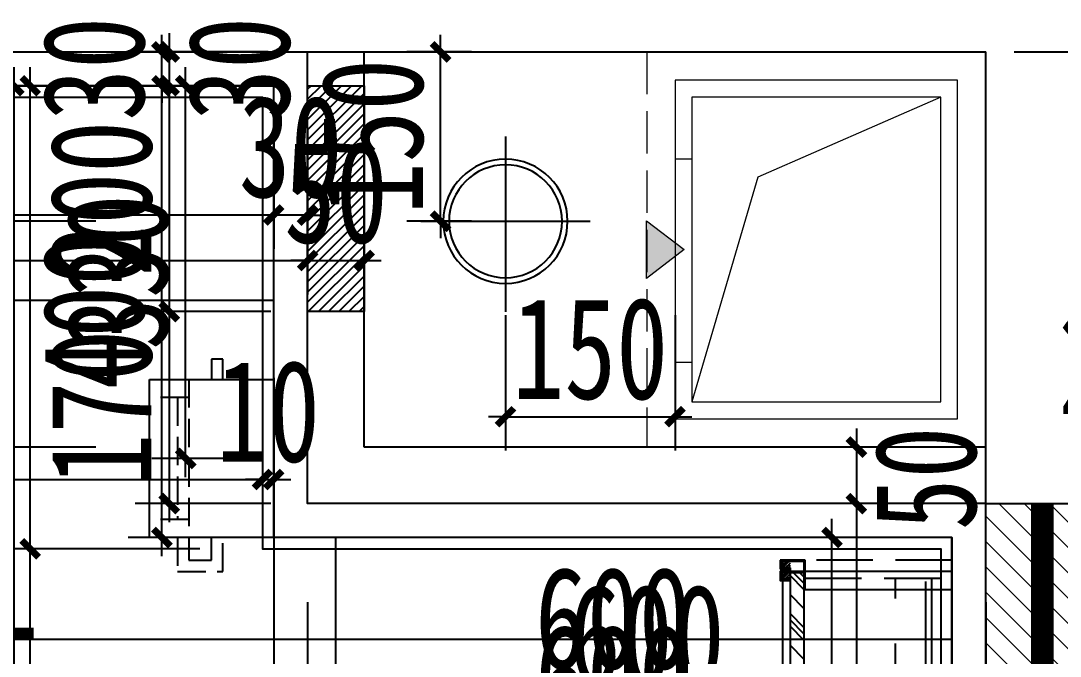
# Model space of a CAD drawing. Header units: millimetres. Extents: x -297 to 39764, y -29258 to 20315.
# Drawn here: x 8424 to 9343, y 9277 to 9840 of the extents above; entities that cross this region are included whole.
import ezdxf

# ---------------------------------------------------------------- set-up
doc = ezdxf.new("R2010")
doc.units = ezdxf.units.MM
for name, pattern in [('_DASH', [0.6, 0.4, -0.2]), ('CENTER2', [1.125, 0.75, -0.125, 0.125, -0.125]), ('DASH', [0.35, 0.25, -0.1])]:
    doc.linetypes.add(name, pattern=pattern)
doc.layers.get('Defpoints').update_dxf_attribs({"color": 250})
for name, color, linetype in [('.-P平面尺寸', 30, 'DASH'), ('.-P建筑梁位', 4, 'Continuous'), ('.L-给排水立管', 3, 'Continuous'), ('.P-墙体尺寸标注', 252, 'Continuous'), ('.P-家具虚线层', 250, 'Continuous'), ('.P-小五金', 250, 'Continuous'), ('.P-装饰轮廓', 180, 'Continuous'), ('.PC-天花尺寸标注', 252, 'Continuous'), ('.PC-天花灯具', 203, 'Continuous'), ('.PC-天花造型', 163, 'Continuous'), ('.PC-灯具尺寸标注', 252, 'Continuous'), ('.PF-上下水尺寸标注', 252, 'Continuous'), ('.PF-地面轮廓细线', 75, 'Continuous'), ('.PF-墙体及上下水图中虚线层', 14, 'DASH'), ('.PF-洁具', 150, 'Continuous'), ('.P完成面尺寸', 180, 'Continuous'), ('A-Wall', 2, 'Continuous'), ('A-立面', 7, 'Continuous'), ('A-索引', 57, 'Continuous'), ('PE-立面轮廓细线', 75, 'Continuous')]:
    doc.layers.add(name, color=color, linetype=linetype)
doc.layers.add('0-通风道', color=51, linetype='Continuous', lineweight=18)
doc.styles.add('文字样式', font='', dxfattribs={"width": 0.75})
doc.styles.get('文字样式').set_extended_font_data('SimSun')
doc.dimstyles.new('西安1-40（内部尺寸）', dxfattribs={"dimscale": 30, "dimtxt": 3, "dimasz": 0.5, "dimexe": 1, "dimexo": 1, "dimgap": 0.5, "dimtad": 1, "dimdec": 0, "dimrnd": 5, "dimtxsty": '文字样式', "dimblk": 'ARCHTICK', "dimcen": 1, "dimdle": 0.55, "dimclrd": 252, "dimclre": 252, "dimclrt": 30, "dimadec": 0, "dimazin": 0, "dimtfac": 1, "dimtdec": 0, "dimtix": 1, "dimtmove": 2, "dimatfit": 3, "dimfxl": 5, "dimfxlon": 1, "dimarcsym": 0})

# ---------------------------------------------------------------- blocks, each defined once
blk = doc.blocks.new('_ArchTick')
at = {"color": 0, "linetype": 'ByBlock', "const_width": 0.4}
blk.add_lwpolyline([(-0.5, -0.5), (0.5, 0.5)], dxfattribs=at)
blk = doc.blocks.new('*D1160')
at = {"layer": '.-P平面尺寸', "color": 252, "linetype": 'ByBlock', "lineweight": -2, "transparency": 16777216}
for p, q in [((8100.04, 9349.47), (8100.04, 9169.47)), ((8647.51, 9342.51), (8647.51, 9169.47)), ((8083.54, 9199.47), (8664.01, 9199.47))]:
    blk.add_line(p, q, dxfattribs=at)
at = {"layer": 'Defpoints', "color": 0, "linetype": 'ByBlock', "transparency": 16777216}
for p in [(8100.04, 9396.78), (8647.51, 9372.51), (8647.51, 9199.47)]:
    blk.add_point(p, dxfattribs=at)
at = {"layer": '.-P平面尺寸', "color": 252, "linetype": 'ByBlock', "lineweight": -2, "transparency": 16777216, "xscale": 15, "yscale": 15, "zscale": 15, "rotation": 180}
blk.add_blockref('_ArchTick', (8100.04, 9199.47), dxfattribs=at)
at = {"layer": '.-P平面尺寸', "color": 252, "linetype": 'ByBlock', "lineweight": -2, "transparency": 16777216, "xscale": 15, "yscale": 15, "zscale": 15}
blk.add_blockref('_ArchTick', (8647.51, 9199.47), dxfattribs=at)
at = {"layer": '.-P平面尺寸', "color": 30, "linetype": 'ByBlock', "transparency": 16777216, "insert": (8373.78, 9259.47), "char_height": 90, "attachment_point": 5, "style": '文字样式'}
blk.add_mtext('545', dxfattribs=at)
blk = doc.blocks.new('*D1159')
at = {"layer": '.-P平面尺寸', "color": 252, "linetype": 'ByBlock', "lineweight": -2, "transparency": 16777216}
for p, q in [((8647.51, 9349.47), (8647.51, 9169.47)), ((9247.51, 9349.47), (9247.51, 9169.47)), ((8631.01, 9199.47), (9264.01, 9199.47))]:
    blk.add_line(p, q, dxfattribs=at)
at = {"layer": 'Defpoints', "color": 0, "linetype": 'ByBlock', "transparency": 16777216}
for p in [(8647.51, 9422.51), (9247.51, 9410.16), (9247.51, 9199.47)]:
    blk.add_point(p, dxfattribs=at)
at = {"layer": '.-P平面尺寸', "color": 252, "linetype": 'ByBlock', "lineweight": -2, "transparency": 16777216, "xscale": 15, "yscale": 15, "zscale": 15, "rotation": 180}
blk.add_blockref('_ArchTick', (8647.51, 9199.47), dxfattribs=at)
at = {"layer": '.-P平面尺寸', "color": 252, "linetype": 'ByBlock', "lineweight": -2, "transparency": 16777216, "xscale": 15, "yscale": 15, "zscale": 15}
blk.add_blockref('_ArchTick', (9247.51, 9199.47), dxfattribs=at)
at = {"layer": '.-P平面尺寸', "color": 30, "linetype": 'ByBlock', "transparency": 16777216, "insert": (8947.51, 9259.47), "char_height": 90, "attachment_point": 5, "style": '文字样式'}
blk.add_mtext('600', dxfattribs=at)
blk = doc.blocks.new('*D113')
at = {"layer": '.-P平面尺寸', "color": 252, "linetype": 'ByBlock', "lineweight": -2, "transparency": 16777216}
for p, q in [((8432.13, 8716.01), (8432.13, 9389.01)), ((8582.13, 9372.51), (8402.13, 9372.51)), ((8582.13, 8732.51), (8402.13, 8732.51))]:
    blk.add_line(p, q, dxfattribs=at)
at = {"layer": 'Defpoints', "color": 0, "linetype": 'ByBlock', "transparency": 16777216}
for p in [(8432.13, 9372.51), (8647.51, 9372.51), (8647.51, 8732.51, 0)]:
    blk.add_point(p, dxfattribs=at)
at = {"layer": '.-P平面尺寸', "color": 252, "linetype": 'ByBlock', "lineweight": -2, "transparency": 16777216, "xscale": 15, "yscale": 15, "zscale": 15}
for p, rotation in [((8432.13, 9372.51), 90), ((8432.13, 8732.51), 270)]:
    blk.add_blockref('_ArchTick', p, dxfattribs=dict(at, rotation=rotation))
at = {"layer": '.-P平面尺寸', "color": 30, "linetype": 'ByBlock', "transparency": 16777216, "insert": (8372.13, 9052.51), "char_height": 90, "attachment_point": 5, "rotation": 90, "style": '文字样式'}
blk.add_mtext('640', dxfattribs=at)
blk = doc.blocks.new('给排水立管')
for p, q in [((0, 75), (0, -80.32)), ((75, 0), (-75, 0))]:
    blk.add_line(p, q)
blk.add_circle((0, 0), 55)
at = {"color": 8}
blk.add_circle((-0.08, 0), 50, dxfattribs=at)
blk = doc.blocks.new('*D104')
at = {"layer": '.-P平面尺寸', "color": 252, "linetype": 'ByBlock', "lineweight": -2, "transparency": 16777216}
for p, q in [((8432.13, 9356.01), (8432.13, 9799.01)), ((8582.13, 9782.51), (8402.13, 9782.51)), ((8582.13, 9372.51), (8402.13, 9372.51))]:
    blk.add_line(p, q, dxfattribs=at)
at = {"layer": 'Defpoints', "color": 0, "linetype": 'ByBlock', "transparency": 16777216}
for p in [(8432.13, 9782.51), (8647.6, 9782.51), (8647.51, 9372.51)]:
    blk.add_point(p, dxfattribs=at)
at = {"layer": '.-P平面尺寸', "color": 252, "linetype": 'ByBlock', "lineweight": -2, "transparency": 16777216, "xscale": 15, "yscale": 15, "zscale": 15}
for p, rotation in [((8432.13, 9782.51), 90), ((8432.13, 9372.51), 270)]:
    blk.add_blockref('_ArchTick', p, dxfattribs=dict(at, rotation=rotation))
at = {"layer": '.-P平面尺寸', "color": 30, "linetype": 'ByBlock', "transparency": 16777216, "insert": (8372.13, 9577.51), "char_height": 90, "attachment_point": 5, "rotation": 90, "style": '文字样式'}
blk.add_mtext('410', dxfattribs=at)
blk = doc.blocks.new('hyjyjjjjjjj')
at = {"layer": '.P-家具虚线层', "color": 250, "linetype": '_DASH', "ltscale": 200}
for p, q in [((28647.51, 9382.51, 0), (28647.51, 8092.51, 0)), ((29247.51, 9382.51, 0), (28647.51, 9382.51, 0)), ((29247.51, 8092.51, 0), (29247.51, 9382.51, 0)), ((28647.51, 9372.51, 0), (28647.51, 9372.51, 0))]:
    blk.add_line(p, q, dxfattribs=at)
blk = doc.blocks.new('*D386')
at = {"layer": '.P-墙体尺寸标注', "color": 252, "linetype": 'ByBlock', "lineweight": -2, "transparency": 16777216}
for p, q in [((7127.51, 9717.73), (7127.51, 9597.73)), ((8677.51, 9717.73), (8677.51, 9597.73)), ((7111.01, 9627.73), (8694.01, 9627.73))]:
    blk.add_line(p, q, dxfattribs=at)
at = {"layer": 'Defpoints', "color": 0, "linetype": 'ByBlock', "transparency": 16777216}
for p in [(7127.51, 9812.51), (8677.51, 9812.51), (8677.51, 9627.73)]:
    blk.add_point(p, dxfattribs=at)
at = {"layer": '.P-墙体尺寸标注', "color": 252, "linetype": 'ByBlock', "lineweight": -2, "transparency": 16777216, "xscale": 15, "yscale": 15, "zscale": 15, "rotation": 180}
blk.add_blockref('_ArchTick', (7127.51, 9627.73), dxfattribs=at)
at = {"layer": '.P-墙体尺寸标注', "color": 252, "linetype": 'ByBlock', "lineweight": -2, "transparency": 16777216, "xscale": 15, "yscale": 15, "zscale": 15}
blk.add_blockref('_ArchTick', (8677.51, 9627.73), dxfattribs=at)
at = {"layer": '.P-墙体尺寸标注', "color": 30, "linetype": 'ByBlock', "transparency": 16777216, "insert": (7902.51, 9687.73), "char_height": 90, "attachment_point": 5, "style": '文字样式'}
blk.add_mtext('1550', dxfattribs=at)
blk = doc.blocks.new('*D387')
at = {"layer": '.P-墙体尺寸标注', "color": 252, "linetype": 'ByBlock', "lineweight": -2, "transparency": 16777216}
for p, q in [((8677.51, 9325.24), (8677.51, 9205.24)), ((9277.51, 9325.24), (9277.51, 9205.24)), ((8661.01, 9235.24), (9294.01, 9235.24))]:
    blk.add_line(p, q, dxfattribs=at)
at = {"layer": 'Defpoints', "color": 0, "linetype": 'ByBlock', "transparency": 16777216}
for p in [(8677.51, 9477.51), (9277.51, 9377.51), (9277.51, 9235.24)]:
    blk.add_point(p, dxfattribs=at)
at = {"layer": '.P-墙体尺寸标注', "color": 252, "linetype": 'ByBlock', "lineweight": -2, "transparency": 16777216, "xscale": 15, "yscale": 15, "zscale": 15, "rotation": 180}
blk.add_blockref('_ArchTick', (8677.51, 9235.24), dxfattribs=at)
at = {"layer": '.P-墙体尺寸标注', "color": 252, "linetype": 'ByBlock', "lineweight": -2, "transparency": 16777216, "xscale": 15, "yscale": 15, "zscale": 15}
blk.add_blockref('_ArchTick', (9277.51, 9235.24), dxfattribs=at)
at = {"layer": '.P-墙体尺寸标注', "color": 30, "linetype": 'ByBlock', "transparency": 16777216, "insert": (8977.51, 9295.24), "char_height": 90, "attachment_point": 5, "style": '文字样式'}
blk.add_mtext('600', dxfattribs=at)
blk = doc.blocks.new('*D388')
at = {"layer": '.P-墙体尺寸标注', "color": 252, "linetype": 'ByBlock', "lineweight": -2, "transparency": 16777216}
for p, q in [((9162.92, 9429.01), (9162.92, 8418.51)), ((9247.51, 9412.51), (9132.92, 9412.51)), ((9247.51, 8435.01), (9132.92, 8435.01))]:
    blk.add_line(p, q, dxfattribs=at)
at = {"layer": 'Defpoints', "color": 0, "linetype": 'ByBlock', "transparency": 16777216}
for p in [(9277.51, 9412.51, 0), (9162.92, 8435.01), (9277.51, 8435.01, 0)]:
    blk.add_point(p, dxfattribs=at)
at = {"layer": '.P-墙体尺寸标注', "color": 252, "linetype": 'ByBlock', "lineweight": -2, "transparency": 16777216, "xscale": 15, "yscale": 15, "zscale": 15}
for p, rotation in [((9162.92, 9412.51), 90), ((9162.92, 8435.01), 270)]:
    blk.add_blockref('_ArchTick', p, dxfattribs=dict(at, rotation=rotation))
at = {"layer": '.P-墙体尺寸标注', "color": 30, "linetype": 'ByBlock', "transparency": 16777216, "insert": (9102.92, 8923.76), "char_height": 90, "attachment_point": 5, "rotation": 90, "style": '文字样式'}
blk.add_mtext('975', dxfattribs=at)
blk = doc.blocks.new('*D425')
at = {"layer": '.PC-天花尺寸标注', "color": 252, "linetype": 'ByBlock', "lineweight": -2, "transparency": 16777216}
for p, q in [((6717.51, 9523.87), (6717.51, 9403.87)), ((8637.58, 9523.87), (8637.58, 9403.87)), ((6701.01, 9433.87), (8654.08, 9433.87))]:
    blk.add_line(p, q, dxfattribs=at)
at = {"layer": 'Defpoints', "color": 0, "linetype": 'ByBlock', "transparency": 16777216}
for p in [(6717.51, 9632.51, 0), (8637.58, 9572.51, 0), (8637.58, 9433.87)]:
    blk.add_point(p, dxfattribs=at)
at = {"layer": '.PC-天花尺寸标注', "color": 252, "linetype": 'ByBlock', "lineweight": -2, "transparency": 16777216, "xscale": 15, "yscale": 15, "zscale": 15, "rotation": 180}
blk.add_blockref('_ArchTick', (6717.51, 9433.87), dxfattribs=at)
at = {"layer": '.PC-天花尺寸标注', "color": 252, "linetype": 'ByBlock', "lineweight": -2, "transparency": 16777216, "xscale": 15, "yscale": 15, "zscale": 15}
blk.add_blockref('_ArchTick', (8637.58, 9433.87), dxfattribs=at)
at = {"layer": '.PC-天花尺寸标注', "color": 30, "linetype": 'ByBlock', "transparency": 16777216, "insert": (7677.54, 9493.87), "char_height": 90, "attachment_point": 5, "style": '文字样式'}
blk.add_mtext('1920', dxfattribs=at)
blk = doc.blocks.new('*D426')
at = {"layer": '.PC-天花尺寸标注', "color": 252, "linetype": 'ByBlock', "lineweight": -2, "transparency": 16777216}
for p, q in [((8637.58, 9523.87), (8637.58, 9403.87)), ((8647.51, 9523.87), (8647.51, 9403.87)), ((8637.58, 9433.87), (8622.58, 9433.87)), ((8637.58, 9433.87), (8647.51, 9433.87)), ((8647.51, 9433.87), (8662.51, 9433.87))]:
    blk.add_line(p, q, dxfattribs=at)
at = {"layer": 'Defpoints', "color": 0, "linetype": 'ByBlock', "transparency": 16777216}
for p in [(8647.51, 9582.51, 0), (8637.58, 9572.51, 0), (8647.51, 9433.87)]:
    blk.add_point(p, dxfattribs=at)
at = {"layer": '.PC-天花尺寸标注', "color": 252, "linetype": 'ByBlock', "lineweight": -2, "transparency": 16777216, "xscale": 15, "yscale": 15, "zscale": 15}
blk.add_blockref('_ArchTick', (8637.58, 9433.87), dxfattribs=at)
at = {"layer": '.PC-天花尺寸标注', "color": 252, "linetype": 'ByBlock', "lineweight": -2, "transparency": 16777216, "xscale": 15, "yscale": 15, "zscale": 15, "rotation": 180}
blk.add_blockref('_ArchTick', (8647.51, 9433.87), dxfattribs=at)
at = {"layer": '.PC-天花尺寸标注', "color": 30, "linetype": 'ByBlock', "transparency": 16777216, "insert": (8642.54, 9493.87), "char_height": 90, "attachment_point": 5, "style": '文字样式'}
blk.add_mtext('10', dxfattribs=at)
blk = doc.blocks.new('*D494')
at = {"layer": '.PC-灯具尺寸标注', "color": 252, "linetype": 'ByBlock', "lineweight": -2, "transparency": 16777216}
for p, q in [((8417.68, 9799.01), (8417.68, 9166.01)), ((8507.68, 9782.51), (8387.68, 9782.51)), ((8327.68, 9182.51), (8447.68, 9182.51))]:
    blk.add_line(p, q, dxfattribs=at)
at = {"layer": 'Defpoints', "color": 0, "linetype": 'ByBlock', "transparency": 16777216}
for p in [(9055.24, 9782.51, 0), (8100.04, 9182.51, 0), (8417.68, 9182.51)]:
    blk.add_point(p, dxfattribs=at)
at = {"layer": '.PC-灯具尺寸标注', "color": 252, "linetype": 'ByBlock', "lineweight": -2, "transparency": 16777216, "xscale": 15, "yscale": 15, "zscale": 15}
for p, rotation in [((8417.68, 9782.51), 90), ((8417.68, 9182.51), 270)]:
    blk.add_blockref('_ArchTick', p, dxfattribs=dict(at, rotation=rotation))
at = {"layer": '.PC-灯具尺寸标注', "color": 30, "linetype": 'ByBlock', "transparency": 16777216, "insert": (8357.68, 9482.51), "char_height": 90, "attachment_point": 5, "rotation": 90, "style": '文字样式'}
blk.add_mtext('600', dxfattribs=at)
blk = doc.blocks.new('手纸盒1')
at = {"layer": '.P-小五金', "linetype": 'DASH', "ltscale": 100}
for points in [[(-88, 55), (-70, 55), (-70, 65), (-88, 65)], [(70, 35), (90, 35), (90, 55), (70, 55)]]:
    blk.add_lwpolyline(points, close=True, dxfattribs=at)
for points in [[(70, 25), (100, 25), (100, 65), (70, 65)], [(-70, 35), (70, 35)], [(-54, 35), (-54, 0)], [(54, 35), (54, 0)], [(-54, 25), (54, 25)]]:
    blk.add_lwpolyline(points, dxfattribs=at)
at = {"layer": '.PF-洁具'}
blk.add_lwpolyline([(-70, 0), (-70, 110), (70, 110), (70, 0), (-70, 0)], dxfattribs=at)
blk = doc.blocks.new('YQ121110590000')
at = {"layer": 'A-立面', "linetype": 'Continuous', "ltscale": 20}
h = blk.add_hatch(dxfattribs=at)
h.set_pattern_fill('PLASTI', color=250, scale=10, angle=135, style=0, double=1)
h.set_pattern_definition([(135, (11736.306, 351.97), (-22.4506, -22.4506), []), (135, (11733.5, 349.163), (-22.4506, -22.4506), []), (135, (11730.693, 346.357), (-22.4506, -22.4506), []), (135, (11722.274, 337.938), (-22.4506, -22.4506), [])])
h.paths.add_polyline_path([(12025.31, 351.97), (12025.31, 363.97), (10786.31, 363.97), (10786.31, 351.97)])
at = {"layer": 'A-索引'}
blk.add_hatch(color=250, dxfattribs=at).paths.add_polyline_path([(12020.31, 363.97), (12020.31, 364.97), (12026.31, 364.97), (12026.31, 342.97), (12018.31, 342.97), (12018.31, 351.97), (12019.31, 351.97), (12019.31, 343.97), (12025.31, 343.97), (12025.31, 363.97)])
h = blk.add_hatch(dxfattribs=at)
h.set_pattern_fill('ANSI31', color=250, angle=90, style=0)
h.set_pattern_definition([(45, (11479.306, 822.9696), (1.122532, -1.122532), [])])
h.paths.add_polyline_path([(12025.31, 342.97), (12025.31, 351.97), (12019.31, 351.97), (12019.31, 342.97)])
at = {"layer": 'A-索引', "color": 250, "elevation": 0}
blk.add_lwpolyline([(12020.31, 363.97), (12020.31, 364.97), (12026.31, 364.97), (12026.31, 342.97), (12018.31, 342.97), (12018.31, 351.97), (12019.31, 351.97), (12019.31, 343.97), (12025.31, 343.97), (12025.31, 363.97), (12020.31, 363.97)], dxfattribs=at)
at = {"layer": 'PE-立面轮廓细线', "color": 250}
blk.add_line((12010.31, 364.97, 0), (12026.31, 364.97, 0), dxfattribs=at)
for points in [[(12026.31, 494.97), (12026.31, 344.97), (11726.31, 344.97), (11726.31, 494.97)], [(10787.31, 363.97), (10787.31, 351.97), (12025.31, 351.97), (12025.31, 363.97)], [(10794.31, 344.97), (10794.31, 351.97), (12018.31, 351.97), (12018.31, 344.97)]]:
    blk.add_lwpolyline(points, close=True, dxfattribs=at)
at = {"layer": 'PE-立面轮廓细线', "color": 250, "elevation": 0}
for points in [[(12010.31, 364.97), (12010.31, 494.97), (12026.31, 494.97), (12026.31, 344.97)], [(11742.31, 471.97), (12010.31, 471.97), (12010.31, 476.97), (11742.31, 476.97)]]:
    blk.add_lwpolyline(points, dxfattribs=at)
blk = doc.blocks.new('uytuyuyyyyyyuu')
at = {"layer": 'A-索引', "linetype": 'DASH', "ltscale": 200}
blk.add_hatch(color=250, dxfattribs=at).paths.add_polyline_path([(2395.23, 9356.51), (2396.23, 9356.51), (2396.23, 9362.51), (2374.23, 9362.51), (2374.23, 9354.51), (2383.23, 9354.51), (2383.23, 9355.51), (2375.23, 9355.51), (2375.23, 9361.51), (2395.23, 9361.51)])
h = blk.add_hatch(dxfattribs=at)
h.set_pattern_fill('ANSI31', color=250, angle=90, style=0)
h.set_pattern_definition([(45, (11479.306, 832.9697), (1.12253202, -1.12253202), [])])
h.paths.add_polyline_path([(2374.23, 9361.51), (2383.23, 9361.51), (2383.23, 9355.51), (2374.23, 9355.51)])
at = {"layer": 'A-索引', "color": 250, "linetype": 'DASH', "ltscale": 200, "elevation": 0}
blk.add_lwpolyline([(2395.23, 9356.51), (2396.23, 9356.51), (2396.23, 9362.51), (2374.23, 9362.51), (2374.23, 9354.51), (2383.23, 9354.51), (2383.23, 9355.51), (2375.23, 9355.51), (2375.23, 9361.51), (2395.23, 9361.51), (2395.23, 9356.51)], dxfattribs=at)
at = {"layer": 'PE-立面轮廓细线', "color": 250, "linetype": 'DASH', "ltscale": 200}
blk.add_line((2396.23, 9346.51, 0), (2396.23, 9362.51, 0), dxfattribs=at)
at = {"layer": 'PE-立面轮廓细线', "color": 250, "linetype": 'DASH', "ltscale": 200, "elevation": 0}
for points in [[(2526.23, 9362.51), (2376.23, 9362.51), (2376.23, 9137.51), (2526.23, 9137.51)], [(2395.23, 8113.51), (2383.23, 8113.51), (2383.23, 9361.51), (2395.23, 9361.51)], [(2376.23, 8120.51), (2383.23, 8120.51), (2383.23, 9354.51), (2376.23, 9354.51)]]:
    blk.add_lwpolyline(points, close=True, dxfattribs=at)
for points in [[(2396.23, 9346.51), (2526.23, 9346.51), (2526.23, 9362.51), (2376.23, 9362.51)], [(2503.23, 9153.51), (2503.23, 9346.51), (2508.23, 9346.51), (2508.23, 9153.51)]]:
    blk.add_lwpolyline(points, dxfattribs=at)
blk = doc.blocks.new('*D1076')
at = {"layer": '.-P平面尺寸', "color": 252, "linetype": 'ByBlock', "lineweight": -2, "transparency": 16777216}
for p, q in [((8569.62, 9436.01), (8569.62, 9799.01)), ((8617.51, 9782.51), (8539.62, 9782.51)), ((8617.51, 9452.51), (8539.62, 9452.51))]:
    blk.add_line(p, q, dxfattribs=at)
at = {"layer": 'Defpoints', "color": 0, "linetype": 'ByBlock', "transparency": 16777216}
for p in [(8569.62, 9782.51), (8647.51, 9782.51, 0), (8647.51, 9452.51, 0)]:
    blk.add_point(p, dxfattribs=at)
at = {"layer": '.-P平面尺寸', "color": 252, "linetype": 'ByBlock', "lineweight": -2, "transparency": 16777216, "xscale": 15, "yscale": 15, "zscale": 15}
for p, rotation in [((8569.62, 9782.51), 90), ((8569.62, 9452.51), 270)]:
    blk.add_blockref('_ArchTick', p, dxfattribs=dict(at, rotation=rotation))
at = {"layer": '.-P平面尺寸', "color": 30, "linetype": 'ByBlock', "transparency": 16777216, "insert": (8509.62, 9617.51), "char_height": 90, "attachment_point": 5, "rotation": 90, "style": '文字样式'}
blk.add_mtext('330', dxfattribs=at)
blk = doc.blocks.new('*D1080')
at = {"layer": '.P-墙体尺寸标注', "color": 252, "linetype": 'ByBlock', "lineweight": -2, "transparency": 16777216}
for p, q in [((8677.51, 9717.73), (8677.51, 9597.73)), ((8727.51, 9717.73), (8727.51, 9597.73)), ((8677.51, 9627.73), (8662.51, 9627.73)), ((8677.51, 9627.73), (8727.51, 9627.73)), ((8727.51, 9627.73), (8742.51, 9627.73))]:
    blk.add_line(p, q, dxfattribs=at)
at = {"layer": 'Defpoints', "color": 0, "linetype": 'ByBlock', "transparency": 16777216}
for p in [(8677.51, 9812.51), (8727.51, 9812.51, 0), (8727.51, 9627.73)]:
    blk.add_point(p, dxfattribs=at)
at = {"layer": '.P-墙体尺寸标注', "color": 252, "linetype": 'ByBlock', "lineweight": -2, "transparency": 16777216, "xscale": 15, "yscale": 15, "zscale": 15}
blk.add_blockref('_ArchTick', (8677.51, 9627.73), dxfattribs=at)
at = {"layer": '.P-墙体尺寸标注', "color": 252, "linetype": 'ByBlock', "lineweight": -2, "transparency": 16777216, "xscale": 15, "yscale": 15, "zscale": 15, "rotation": 180}
blk.add_blockref('_ArchTick', (8727.51, 9627.73), dxfattribs=at)
at = {"layer": '.P-墙体尺寸标注', "color": 30, "linetype": 'ByBlock', "transparency": 16777216, "insert": (8702.51, 9687.73), "char_height": 90, "attachment_point": 5, "style": '文字样式'}
blk.add_mtext('50', dxfattribs=at)
blk = doc.blocks.new('*D1081')
at = {"layer": '.P-墙体尺寸标注', "color": 252, "linetype": 'ByBlock', "lineweight": -2, "transparency": 16777216}
for p, q in [((9162.92, 9479.01), (9162.92, 9396.01)), ((9247.51, 9462.51), (9132.92, 9462.51)), ((9247.51, 9412.51), (9132.92, 9412.51))]:
    blk.add_line(p, q, dxfattribs=at)
at = {"layer": 'Defpoints', "color": 0, "linetype": 'ByBlock', "transparency": 16777216}
for p in [(9277.51, 9462.51), (9162.92, 9412.51), (9277.51, 9412.51)]:
    blk.add_point(p, dxfattribs=at)
at = {"layer": '.P-墙体尺寸标注', "color": 252, "linetype": 'ByBlock', "lineweight": -2, "transparency": 16777216, "xscale": 15, "yscale": 15, "zscale": 15}
for p, rotation in [((9162.92, 9462.51), 90), ((9162.92, 9412.51), 270)]:
    blk.add_blockref('_ArchTick', p, dxfattribs=dict(at, rotation=rotation))
at = {"layer": '.P-墙体尺寸标注', "color": 30, "linetype": 'ByBlock', "transparency": 16777216, "insert": (9224.45, 9434.76), "char_height": 90, "attachment_point": 5, "rotation": 90, "style": '文字样式'}
blk.add_mtext('50', dxfattribs=at)
blk = doc.blocks.new('*D1167')
at = {"layer": '.P-墙体尺寸标注', "color": 252, "linetype": 'ByBlock', "lineweight": -2, "transparency": 16777216}
for p, q in [((8555.09, 9829.01), (8555.09, 9766.01)), ((8642.58, 9812.51), (8525.09, 9812.51)), ((8645.09, 9782.51), (8525.09, 9782.51))]:
    blk.add_line(p, q, dxfattribs=at)
at = {"layer": 'Defpoints', "color": 0, "linetype": 'ByBlock', "transparency": 16777216}
for p in [(8672.58, 9812.51), (8555.09, 9782.51), (8677.51, 9782.51)]:
    blk.add_point(p, dxfattribs=at)
at = {"layer": '.P-墙体尺寸标注', "color": 252, "linetype": 'ByBlock', "lineweight": -2, "transparency": 16777216, "xscale": 15, "yscale": 15, "zscale": 15}
for p, rotation in [((8555.09, 9812.51), 90), ((8555.09, 9782.51), 270)]:
    blk.add_blockref('_ArchTick', p, dxfattribs=dict(at, rotation=rotation))
at = {"layer": '.P-墙体尺寸标注', "color": 30, "linetype": 'ByBlock', "transparency": 16777216, "insert": (8617.26, 9797.51), "char_height": 90, "attachment_point": 5, "rotation": 90, "style": '文字样式'}
blk.add_mtext('30', dxfattribs=at)
blk = doc.blocks.new('*D1166')
at = {"layer": '.P-墙体尺寸标注', "color": 252, "linetype": 'ByBlock', "lineweight": -2, "transparency": 16777216}
for p, q in [((8555.09, 9799.01), (8555.09, 9566.01)), ((8645.09, 9782.51), (8525.09, 9782.51)), ((8645.09, 9582.51), (8525.09, 9582.51))]:
    blk.add_line(p, q, dxfattribs=at)
at = {"layer": 'Defpoints', "color": 0, "linetype": 'ByBlock', "transparency": 16777216}
for p in [(8677.51, 9782.51), (8555.09, 9582.51), (8677.51, 9582.51)]:
    blk.add_point(p, dxfattribs=at)
at = {"layer": '.P-墙体尺寸标注', "color": 252, "linetype": 'ByBlock', "lineweight": -2, "transparency": 16777216, "xscale": 15, "yscale": 15, "zscale": 15}
for p, rotation in [((8555.09, 9782.51), 90), ((8555.09, 9582.51), 270)]:
    blk.add_blockref('_ArchTick', p, dxfattribs=dict(at, rotation=rotation))
at = {"layer": '.P-墙体尺寸标注', "color": 30, "linetype": 'ByBlock', "transparency": 16777216, "insert": (8495.09, 9682.51), "char_height": 90, "attachment_point": 5, "rotation": 90, "style": '文字样式'}
blk.add_mtext('200', dxfattribs=at)
blk = doc.blocks.new('*D1165')
at = {"layer": '.P-墙体尺寸标注', "color": 252, "linetype": 'ByBlock', "lineweight": -2, "transparency": 16777216}
for p, q in [((8555.09, 9599.01), (8555.09, 9396.01)), ((8645.09, 9582.51), (8525.09, 9582.51)), ((8645.09, 9412.51), (8525.09, 9412.51))]:
    blk.add_line(p, q, dxfattribs=at)
at = {"layer": 'Defpoints', "color": 0, "linetype": 'ByBlock', "transparency": 16777216}
for p in [(8677.51, 9582.51), (8555.09, 9412.51), (8677.51, 9412.51, 0)]:
    blk.add_point(p, dxfattribs=at)
at = {"layer": '.P-墙体尺寸标注', "color": 252, "linetype": 'ByBlock', "lineweight": -2, "transparency": 16777216, "xscale": 15, "yscale": 15, "zscale": 15}
for p, rotation in [((8555.09, 9582.51), 90), ((8555.09, 9412.51), 270)]:
    blk.add_blockref('_ArchTick', p, dxfattribs=dict(at, rotation=rotation))
at = {"layer": '.P-墙体尺寸标注', "color": 30, "linetype": 'ByBlock', "transparency": 16777216, "insert": (8495.09, 9497.51), "char_height": 90, "attachment_point": 5, "rotation": 90, "style": '文字样式'}
blk.add_mtext('170', dxfattribs=at)
blk = doc.blocks.new('YQ12211037534')
at = {"layer": '0-通风道', "linetype": 'DASH', "ltscale": 0.4}
h = blk.add_hatch(color=256, dxfattribs=at)
h.dxf.hatch_style = 1
h.paths.add_polyline_path([(9128.04, 9512.15), (9102.51, 9545.68), (9076.97, 9512.15)])
at = {"layer": '0-通风道', "linetype": 'DASH', "ltscale": 150, "elevation": 0}
for points in [[(9277.51, 9512.51), (8927.51, 9512.51), (8927.51, 9812.51)], [(9277.51, 9512.51), (9277.51, 9812.51), (8927.51, 9812.51)]]:
    blk.add_lwpolyline(points, dxfattribs=at)
at = {"layer": '0-通风道', "elevation": 0}
for points in [[(8952.51, 9787.51), (9252.51, 9787.51), (9252.51, 9537.51), (8952.51, 9537.51)], [(8967.51, 9772.51), (9237.51, 9772.51), (9237.51, 9552.51), (8967.51, 9552.51)], [(9128.04, 9512.15), (9102.51, 9545.68), (9076.97, 9512.15)]]:
    blk.add_lwpolyline(points, close=True, dxfattribs=at)
for points in [[(9237.51, 9772.51), (9166.64, 9610.63), (8967.51, 9552.51)], [(9002.51, 9552.51), (9002.51, 9537.51)], [(9182.51, 9552.51), (9182.51, 9537.51)]]:
    blk.add_lwpolyline(points, dxfattribs=at)
blk = doc.blocks.new('*D1131')
at = {"layer": '.PF-上下水尺寸标注', "color": 252, "linetype": 'ByBlock', "lineweight": -2, "transparency": 16777216}
for p, q in [((8795.16, 9812.51), (8795.16, 9827.51)), ((8822.58, 9812.51), (8765.16, 9812.51)), ((8795.16, 9662.51), (8795.16, 9812.51)), ((8822.58, 9662.51), (8765.16, 9662.51)), ((8795.16, 9662.51), (8795.16, 9647.51))]:
    blk.add_line(p, q, dxfattribs=at)
at = {"layer": 'Defpoints', "color": 0, "linetype": 'ByBlock', "transparency": 16777216}
for p in [(8795.16, 9812.51), (8852.58, 9812.51, 0), (8852.58, 9662.51, 0)]:
    blk.add_point(p, dxfattribs=at)
at = {"layer": '.PF-上下水尺寸标注', "color": 252, "linetype": 'ByBlock', "lineweight": -2, "transparency": 16777216, "xscale": 15, "yscale": 15, "zscale": 15}
for p, rotation in [((8795.16, 9812.51), 270), ((8795.16, 9662.51), 90)]:
    blk.add_blockref('_ArchTick', p, dxfattribs=dict(at, rotation=rotation))
at = {"layer": '.PF-上下水尺寸标注', "color": 30, "linetype": 'ByBlock', "transparency": 16777216, "insert": (8735.16, 9737.51), "char_height": 90, "attachment_point": 5, "rotation": 90, "style": '文字样式'}
blk.add_mtext('150', dxfattribs=at)
blk = doc.blocks.new('*D1132')
at = {"layer": '.PF-上下水尺寸标注', "color": 252, "linetype": 'ByBlock', "lineweight": -2, "transparency": 16777216}
for p, q in [((8852.51, 9579.43), (8852.51, 9459.43)), ((9002.51, 9579.43), (9002.51, 9459.43)), ((8852.51, 9489.43), (8837.51, 9489.43)), ((8852.51, 9489.43), (9002.51, 9489.43)), ((9002.51, 9489.43), (9017.51, 9489.43))]:
    blk.add_line(p, q, dxfattribs=at)
at = {"layer": 'Defpoints', "color": 0, "linetype": 'ByBlock', "transparency": 16777216}
for p in [(8852.51, 9659.85, 0), (9002.51, 9659.85, 0), (9002.51, 9489.43)]:
    blk.add_point(p, dxfattribs=at)
at = {"layer": '.PF-上下水尺寸标注', "color": 252, "linetype": 'ByBlock', "lineweight": -2, "transparency": 16777216, "xscale": 15, "yscale": 15, "zscale": 15}
blk.add_blockref('_ArchTick', (8852.51, 9489.43), dxfattribs=at)
at = {"layer": '.PF-上下水尺寸标注', "color": 252, "linetype": 'ByBlock', "lineweight": -2, "transparency": 16777216, "xscale": 15, "yscale": 15, "zscale": 15, "rotation": 180}
blk.add_blockref('_ArchTick', (9002.51, 9489.43), dxfattribs=at)
at = {"layer": '.PF-上下水尺寸标注', "color": 30, "linetype": 'ByBlock', "transparency": 16777216, "insert": (8927.51, 9549.43), "char_height": 90, "attachment_point": 5, "style": '文字样式'}
blk.add_mtext('150', dxfattribs=at)
blk = doc.blocks.new('*D1287')
at = {"layer": '.P完成面尺寸', "color": 252, "linetype": 'ByBlock', "lineweight": -2, "transparency": 16777216}
for p, q in [((9377.51, 9401.22), (9377.51, 9506.22)), ((9397.51, 9412.51), (9397.51, 9506.22)), ((9377.51, 9476.22), (9362.51, 9476.22)), ((9397.51, 9476.22), (9377.51, 9476.22)), ((9397.51, 9476.22), (9412.51, 9476.22))]:
    blk.add_line(p, q, dxfattribs=at)
at = {"layer": 'Defpoints', "color": 0, "linetype": 'ByBlock', "transparency": 16777216}
for p in [(9377.51, 9476.22), (9397.51, 9382.51, 0), (9377.51, 9360.06)]:
    blk.add_point(p, dxfattribs=at)
at = {"layer": '.P完成面尺寸', "color": 252, "linetype": 'ByBlock', "lineweight": -2, "transparency": 16777216, "xscale": 15, "yscale": 15, "zscale": 15}
blk.add_blockref('_ArchTick', (9377.51, 9476.22), dxfattribs=at)
at = {"layer": '.P完成面尺寸', "color": 252, "linetype": 'ByBlock', "lineweight": -2, "transparency": 16777216, "xscale": 15, "yscale": 15, "zscale": 15, "rotation": 180}
blk.add_blockref('_ArchTick', (9397.51, 9476.22), dxfattribs=at)
at = {"layer": '.P完成面尺寸', "color": 30, "linetype": 'ByBlock', "transparency": 16777216, "insert": (9387.51, 9536.22), "char_height": 90, "attachment_point": 5, "style": '文字样式'}
blk.add_mtext('20', dxfattribs=at)
blk = doc.blocks.new('*D1297')
at = {"layer": '.P完成面尺寸', "color": 252, "linetype": 'ByBlock', "lineweight": -2, "transparency": 16777216}
for p, q in [((9141.36, 8076.01), (9141.36, 9399.01)), ((9216.36, 9382.51), (9111.36, 9382.51)), ((9216.36, 8092.51), (9111.36, 8092.51))]:
    blk.add_line(p, q, dxfattribs=at)
at = {"layer": 'Defpoints', "color": 0, "linetype": 'ByBlock', "transparency": 16777216}
for p in [(9141.36, 9382.51), (9247.51, 9382.51, 0), (9247.51, 8092.51, 0)]:
    blk.add_point(p, dxfattribs=at)
at = {"layer": '.P完成面尺寸', "color": 252, "linetype": 'ByBlock', "lineweight": -2, "transparency": 16777216, "xscale": 15, "yscale": 15, "zscale": 15}
for p, rotation in [((9141.36, 9382.51), 90), ((9141.36, 8092.51), 270)]:
    blk.add_blockref('_ArchTick', p, dxfattribs=dict(at, rotation=rotation))
at = {"layer": '.P完成面尺寸', "color": 30, "linetype": 'ByBlock', "transparency": 16777216, "insert": (9081.36, 8737.51), "char_height": 90, "attachment_point": 5, "rotation": 90, "style": '文字样式'}
blk.add_mtext('1290', dxfattribs=at)
blk = doc.blocks.new('*D1299')
at = {"layer": '.P完成面尺寸', "color": 252, "linetype": 'ByBlock', "lineweight": -2, "transparency": 16777216}
for p, q in [((8647.51, 9325.63), (8647.51, 9220.63)), ((9247.51, 9325.63), (9247.51, 9220.63)), ((8631.01, 9250.63), (9264.01, 9250.63))]:
    blk.add_line(p, q, dxfattribs=at)
at = {"layer": 'Defpoints', "color": 0, "linetype": 'ByBlock', "transparency": 16777216}
for p in [(8647.51, 9382.51, 0), (9247.51, 9382.51, 0), (9247.51, 9250.63)]:
    blk.add_point(p, dxfattribs=at)
at = {"layer": '.P完成面尺寸', "color": 252, "linetype": 'ByBlock', "lineweight": -2, "transparency": 16777216, "xscale": 15, "yscale": 15, "zscale": 15, "rotation": 180}
blk.add_blockref('_ArchTick', (8647.51, 9250.63), dxfattribs=at)
at = {"layer": '.P完成面尺寸', "color": 252, "linetype": 'ByBlock', "lineweight": -2, "transparency": 16777216, "xscale": 15, "yscale": 15, "zscale": 15}
blk.add_blockref('_ArchTick', (9247.51, 9250.63), dxfattribs=at)
at = {"layer": '.P完成面尺寸', "color": 30, "linetype": 'ByBlock', "transparency": 16777216, "insert": (8947.51, 9310.63), "char_height": 90, "attachment_point": 5, "style": '文字样式'}
blk.add_mtext('600', dxfattribs=at)
blk = doc.blocks.new('*D1300')
at = {"layer": '.P完成面尺寸', "color": 252, "linetype": 'ByBlock', "lineweight": -2, "transparency": 16777216}
for p, q in [((8548.63, 9366.01), (8548.63, 9799.01)), ((8617.51, 9782.51), (8518.63, 9782.51)), ((8617.51, 9382.51), (8518.63, 9382.51))]:
    blk.add_line(p, q, dxfattribs=at)
at = {"layer": 'Defpoints', "color": 0, "linetype": 'ByBlock', "transparency": 16777216}
for p in [(8548.63, 9782.51), (8647.51, 9782.51, 0), (8647.51, 9382.51, 0)]:
    blk.add_point(p, dxfattribs=at)
at = {"layer": '.P完成面尺寸', "color": 252, "linetype": 'ByBlock', "lineweight": -2, "transparency": 16777216, "xscale": 15, "yscale": 15, "zscale": 15}
for p, rotation in [((8548.63, 9782.51), 90), ((8548.63, 9382.51), 270)]:
    blk.add_blockref('_ArchTick', p, dxfattribs=dict(at, rotation=rotation))
at = {"layer": '.P完成面尺寸', "color": 30, "linetype": 'ByBlock', "transparency": 16777216, "insert": (8488.63, 9582.51), "char_height": 90, "attachment_point": 5, "rotation": 90, "style": '文字样式'}
blk.add_mtext('400', dxfattribs=at)
blk = doc.blocks.new('*D1301')
at = {"layer": '.P完成面尺寸', "color": 252, "linetype": 'ByBlock', "lineweight": -2, "transparency": 16777216}
for p, q in [((8548.63, 9812.51), (8548.63, 9827.51)), ((8623.63, 9812.51), (8518.63, 9812.51)), ((8548.63, 9782.51), (8548.63, 9812.51)), ((8617.51, 9782.51), (8518.63, 9782.51)), ((8548.63, 9782.51), (8548.63, 9767.51))]:
    blk.add_line(p, q, dxfattribs=at)
at = {"layer": 'Defpoints', "color": 0, "linetype": 'ByBlock', "transparency": 16777216}
for p in [(8548.63, 9812.51), (8677.51, 9812.51, 0), (8647.51, 9782.51, 0)]:
    blk.add_point(p, dxfattribs=at)
at = {"layer": '.P完成面尺寸', "color": 252, "linetype": 'ByBlock', "lineweight": -2, "transparency": 16777216, "xscale": 15, "yscale": 15, "zscale": 15}
for p, rotation in [((8548.63, 9812.51), 270), ((8548.63, 9782.51), 90)]:
    blk.add_blockref('_ArchTick', p, dxfattribs=dict(at, rotation=rotation))
at = {"layer": '.P完成面尺寸', "color": 30, "linetype": 'ByBlock', "transparency": 16777216, "insert": (8488.63, 9797.51), "char_height": 90, "attachment_point": 5, "rotation": 90, "style": '文字样式'}
blk.add_mtext('30', dxfattribs=at)
blk = doc.blocks.new('*D1302')
at = {"layer": '.P完成面尺寸', "color": 252, "linetype": 'ByBlock', "lineweight": -2, "transparency": 16777216}
for p, q in [((8647.51, 9743.04), (8647.51, 9638.04)), ((8677.51, 9743.04), (8677.51, 9638.04)), ((8647.51, 9668.04), (8632.51, 9668.04)), ((8677.51, 9668.04), (8647.51, 9668.04)), ((8677.51, 9668.04), (8692.51, 9668.04))]:
    blk.add_line(p, q, dxfattribs=at)
at = {"layer": 'Defpoints', "color": 0, "linetype": 'ByBlock', "transparency": 16777216}
for p in [(8677.51, 9812.51, 0), (8647.51, 9782.51, 0), (8647.51, 9668.04)]:
    blk.add_point(p, dxfattribs=at)
at = {"layer": '.P完成面尺寸', "color": 252, "linetype": 'ByBlock', "lineweight": -2, "transparency": 16777216, "xscale": 15, "yscale": 15, "zscale": 15}
blk.add_blockref('_ArchTick', (8647.51, 9668.04), dxfattribs=at)
at = {"layer": '.P完成面尺寸', "color": 252, "linetype": 'ByBlock', "lineweight": -2, "transparency": 16777216, "xscale": 15, "yscale": 15, "zscale": 15, "rotation": 180}
blk.add_blockref('_ArchTick', (8677.51, 9668.04), dxfattribs=at)
at = {"layer": '.P完成面尺寸', "color": 30, "linetype": 'ByBlock', "transparency": 16777216, "insert": (8662.51, 9728.04), "char_height": 90, "attachment_point": 5, "style": '文字样式'}
blk.add_mtext('30', dxfattribs=at)
blk = doc.blocks.new('*D1303')
at = {"layer": '.P完成面尺寸', "color": 252, "linetype": 'ByBlock', "lineweight": -2, "transparency": 16777216}
for p, q in [((7077.51, 9743.04), (7077.51, 9638.04)), ((8647.51, 9743.04), (8647.51, 9638.04)), ((8664.01, 9668.04), (7061.01, 9668.04))]:
    blk.add_line(p, q, dxfattribs=at)
at = {"layer": 'Defpoints', "color": 0, "linetype": 'ByBlock', "transparency": 16777216}
for p in [(7077.51, 9782.51, 0), (8647.51, 9782.51, 0), (7077.51, 9668.04)]:
    blk.add_point(p, dxfattribs=at)
at = {"layer": '.P完成面尺寸', "color": 252, "linetype": 'ByBlock', "lineweight": -2, "transparency": 16777216, "xscale": 15, "yscale": 15, "zscale": 15, "rotation": 180}
blk.add_blockref('_ArchTick', (7077.51, 9668.04), dxfattribs=at)
at = {"layer": '.P完成面尺寸', "color": 252, "linetype": 'ByBlock', "lineweight": -2, "transparency": 16777216, "xscale": 15, "yscale": 15, "zscale": 15}
blk.add_blockref('_ArchTick', (8647.51, 9668.04), dxfattribs=at)
at = {"layer": '.P完成面尺寸', "color": 30, "linetype": 'ByBlock', "transparency": 16777216, "insert": (7862.51, 9728.04), "char_height": 90, "attachment_point": 5, "style": '文字样式'}
blk.add_mtext('1570', dxfattribs=at)

msp = doc.modelspace()

# ---------------------------------------------------------------- hatches: boundary and pattern name
at = {"layer": '0-通风道'}
h = msp.add_hatch(dxfattribs=at)
h.set_pattern_fill('ANSI31', color=250, scale=5, angle=-90, style=0)
h.paths.add_polyline_path([(9277.51, 9412.51), (9377.51, 9412.51), (9377.51, 8062.51), (9277.51, 8062.51)])
at = {"layer": 'A-Wall'}
h = msp.add_hatch(dxfattribs=at)
h.set_pattern_fill('ANSI31', color=250, scale=2)
h.set_pattern_definition([(45, (339.011, 372.331), (-4.490128, 4.490128), [])])
h.paths.add_polyline_path([(8727.51, 9782.51), (8727.51, 9582.51), (8677.51, 9582.51), (8677.51, 9782.51)])

# ---------------------------------------------------------------- linework, layer by layer
at = {"layer": '.-P建筑梁位', "color": 4, "linetype": 'DASH', "ltscale": 300}
msp.add_line((6677.51, 9812.51, 0), (10377.51, 9812.51, 0), dxfattribs=at)
at = {"layer": '.P-墙体尺寸标注', "color": 6, "linetype": 'CENTER2', "ltscale": 200, "const_width": 20, "elevation": 0}
msp.add_lwpolyline([(9327.51, 9412.51), (9327.51, 8062.51)], dxfattribs=at)
at = {"layer": '.P-装饰轮廓', "elevation": 0}
for points in [[(7077.51, 9782.51), (8647.51, 9782.51)], [(9247.51, 9382.51), (8647.51, 9382.51), (8647.51, 9782.51)], [(9247.51, 9382.51), (9247.51, 8092.51), (8427.51, 8092.51)]]:
    msp.add_lwpolyline(points, dxfattribs=at)
at = {"layer": '.PC-天花灯具', "linetype": '_DASH', "ltscale": 200}
msp.add_line((9197.51, 8128.51, 0), (9197.51, 9346.51, 0), dxfattribs=at)
at = {"layer": '.PC-天花造型', "elevation": 0}
msp.add_lwpolyline([(6717.51, 9772.51), (8637.58, 9772.51), (8637.58, 9372.51), (9237.51, 9372.51), (9237.51, 8102.51), (6717.51, 8102.51)], close=True, dxfattribs=at)
at = {"layer": '.PF-地面轮廓细线', "color": 250, "linetype": 'ByBlock'}
for p, q in [((7557.51, 9592.51, 0), (8647.51, 9592.51, 0)), ((8702.51, 8092.51, 0), (8702.51, 9382.51, 0)), ((7557.51, 9292.51, 0), (9247.51, 9292.51, 0))]:
    msp.add_line(p, q, dxfattribs=at)
at = {"layer": '.PF-墙体及上下水图中虚线层', "ltscale": 300}
for p, q in [((8490.08, 9662.51, 0), (7669.2, 9662.51, 0)), ((8490.08, 9462.51, 0), (7905.04, 9462.51, 0))]:
    msp.add_line(p, q, dxfattribs=at)
at = {"layer": '.PF-洁具', "ltscale": 0.5, "elevation": 0}
msp.add_lwpolyline([(8647.51, 9382.51), (8647.51, 8092.51), (9247.51, 8092.51), (9247.51, 9382.51), (8647.51, 9382.51)], dxfattribs=at)
at = {"layer": 'A-Wall', "color": 7}
for p, q in [((7127.51, 9812.51, 0), (9277.51, 9812.51, 0)), ((8727.51, 9462.51, 0), (8727.51, 9812.51, 0)), ((9277.51, 8062.51, 0), (9277.51, 9812.51, 0)), ((9277.51, 9462.51, 0), (8727.51, 9462.51, 0))]:
    msp.add_line(p, q, dxfattribs=at)
at = {"layer": 'A-Wall', "color": 7, "elevation": 0}
msp.add_lwpolyline([(9277.51, 9412.51), (8677.51, 9412.51), (8677.51, 9812.51)], dxfattribs=at)
msp.add_lwpolyline([(8727.51, 9782.51), (8727.51, 9582.51), (8677.51, 9582.51), (8677.51, 9782.51)], close=True, dxfattribs=at)
at = {"layer": 'A-Wall', "elevation": 0}
msp.add_lwpolyline([(9277.51, 9412.51), (9377.51, 9412.51), (9377.51, 8062.51), (9277.51, 8062.51)], close=True, dxfattribs=at)

# ---------------------------------------------------------------- block references
at = {"layer": '.L-给排水立管', "xscale": -1}
msp.add_blockref('给排水立管', (8852.51, 9662.51, 0), dxfattribs=at)
at = {"layer": '.P-家具虚线层', "linetype": 'ByBlock'}
msp.add_blockref('hyjyjjjjjjj', (-20000, 0), dxfattribs=at)
at = {"layer": '.P-家具虚线层', "color": 1, "linetype": 'ByBlock'}
msp.add_blockref('uytuyuyyyyyyuu', (6721.28, 0), dxfattribs=at)
at = {"layer": '.P-小五金', "rotation": 270}
msp.add_blockref('手纸盒1', (8537.51, 9452.51, 0), dxfattribs=at)
at = {"layer": '.PF-洁具', "color": 1, "xscale": -1, "rotation": 270}
msp.add_blockref('YQ121110590000', (8752.54, -2673.8, 0), dxfattribs=at)
at = {"layer": '0-通风道', "color": 1, "linetype": 'ByBlock', "xscale": -1, "rotation": 270}
msp.add_blockref('YQ12211037534', (-535, 535, 0), dxfattribs=at)

# ---------------------------------------------------------------- dimensions: what is measured, and where the dimension line sits
at = {"layer": '.-P平面尺寸', "linetype": 'ByBlock'}
for base, p1, p2, picture, middle in [((8432.13, 9782.51), (8647.51, 9372.51), (8647.6, 9782.51), '*D104', (8372.13, 9577.51)), ((8569.62, 9782.51), (8647.51, 9452.51, 0), (8647.51, 9782.51, 0), '*D1076', (8509.62, 9617.51)), ((8432.13, 9372.51), (8647.51, 8732.51, 0), (8647.51, 9372.51), '*D113', (8372.13, 9052.51))]:
    dim = msp.add_linear_dim(base=base, p1=p1, p2=p2, angle=90, dimstyle='西安1-40（内部尺寸）', dxfattribs=at)
    dim.commit()
    dim.dimension.update_dxf_attribs({"geometry": picture, "text_midpoint": middle})
for base, p1, p2, picture, middle in [((9247.51, 9199.47), (8647.51, 9422.51), (9247.51, 9410.16), '*D1159', (8947.51, 9259.47)), ((8647.51, 9199.47), (8100.04, 9396.78), (8647.51, 9372.51), '*D1160', (8373.78, 9259.47))]:
    dim = msp.add_linear_dim(base=base, p1=p1, p2=p2, dimstyle='西安1-40（内部尺寸）', dxfattribs=at)
    dim.commit()
    dim.dimension.update_dxf_attribs({"geometry": picture, "text_midpoint": middle})
at = {"layer": '.P-墙体尺寸标注', "color": 1, "linetype": 'ByBlock'}
for base, p1, p2, picture, middle in [((8555.09, 9782.51), (8672.58, 9812.51), (8677.51, 9782.51), '*D1167', (8617.26, 9797.51)), ((9162.92, 9412.51, 0), (9277.51, 9462.51, 0), (9277.51, 9412.51, 0), '*D1081', (9224.45, 9434.76, 0))]:
    dim = msp.add_linear_dim(base=base, p1=p1, p2=p2, angle=90, dimstyle='西安1-40（内部尺寸）', override={"dimfxl": 3}, dxfattribs=at)
    dim.commit()
    dim.dimension.update_dxf_attribs({"geometry": picture, "text_midpoint": middle, "dimtype": 160})
for base, p1, p2, picture, middle in [((8677.51, 9627.73), (7127.51, 9812.51), (8677.51, 9812.51), '*D386', (7902.51, 9687.73)), ((8727.51, 9627.73), (8677.51, 9812.51), (8727.51, 9812.51, 0), '*D1080', (8702.51, 9687.73)), ((9277.51, 9235.24), (8677.51, 9477.51), (9277.51, 9377.51), '*D387', (8977.51, 9295.24))]:
    dim = msp.add_linear_dim(base=base, p1=p1, p2=p2, dimstyle='西安1-40（内部尺寸）', override={"dimfxl": 3}, dxfattribs=at)
    dim.commit()
    dim.dimension.update_dxf_attribs({"geometry": picture, "text_midpoint": middle})
for base, p1, p2, picture, middle in [((8555.09, 9582.51), (8677.51, 9782.51), (8677.51, 9582.51), '*D1166', (8495.09, 9682.51)), ((8555.09, 9412.51), (8677.51, 9582.51), (8677.51, 9412.51, 0), '*D1165', (8495.09, 9497.51)), ((9162.92012, 8435.00692), (9277.50587, 9412.5069, 0), (9277.50587, 8435.00692, 0.00001), '*D388', (9102.92012, 8923.75691))]:
    dim = msp.add_linear_dim(base=base, p1=p1, p2=p2, angle=90, dimstyle='西安1-40（内部尺寸）', override={"dimfxl": 3}, dxfattribs=at)
    dim.commit()
    dim.dimension.update_dxf_attribs({"geometry": picture, "text_midpoint": middle})
at = {"layer": '.PC-天花尺寸标注', "color": 1, "linetype": 'ByBlock'}
for base, p1, p2, picture, middle in [((8637.58, 9433.87), (6717.51, 9632.51, 0), (8637.58, 9572.51, 0), '*D425', (7677.54, 9493.87)), ((8647.51, 9433.87), (8637.58, 9572.51, 0), (8647.51, 9582.51, 0), '*D426', (8642.54, 9493.87))]:
    dim = msp.add_linear_dim(base=base, p1=p1, p2=p2, dimstyle='西安1-40（内部尺寸）', override={"dimfxl": 3}, dxfattribs=at)
    dim.commit()
    dim.dimension.update_dxf_attribs({"geometry": picture, "text_midpoint": middle})
at = {"layer": '.PC-灯具尺寸标注', "color": 1, "linetype": 'ByBlock'}
dim = msp.add_linear_dim(base=(8417.68, 9182.51), p1=(9055.24, 9782.51, 0), p2=(8100.04, 9182.51, 0), angle=90, dimstyle='西安1-40（内部尺寸）', override={"dimfxl": 3}, dxfattribs=at)
dim.commit()
dim.dimension.update_dxf_attribs({"geometry": '*D494', "text_midpoint": (8357.68, 9482.51)})
at = {"layer": '.PF-上下水尺寸标注', "color": 1, "linetype": 'ByBlock'}
dim = msp.add_linear_dim(base=(8795.16, 9812.51), p1=(8852.58, 9662.51, 0), p2=(8852.58, 9812.51, 0), angle=90, dimstyle='西安1-40（内部尺寸）', override={"dimfxl": 3}, dxfattribs=at)
dim.commit()
dim.dimension.update_dxf_attribs({"geometry": '*D1131', "text_midpoint": (8735.16, 9737.51)})
dim = msp.add_linear_dim(base=(9002.51, 9489.43), p1=(8852.51, 9659.85, 0), p2=(9002.51, 9659.85, 0), dimstyle='西安1-40（内部尺寸）', override={"dimfxl": 3}, dxfattribs=at)
dim.commit()
dim.dimension.update_dxf_attribs({"geometry": '*D1132', "text_midpoint": (8927.51, 9549.43)})
at = {"layer": '.P完成面尺寸', "color": 1, "linetype": 'ByBlock'}
for base, p1, p2, picture, middle in [((8548.63, 9812.51), (8647.51, 9782.51, 0), (8677.51, 9812.51, 0), '*D1301', (8488.63, 9797.51)), ((8548.63, 9782.51), (8647.51, 9382.51, 0), (8647.51, 9782.51, 0), '*D1300', (8488.63, 9582.51)), ((9141.36, 9382.51), (9247.51, 8092.51, 0), (9247.51, 9382.51, 0), '*D1297', (9081.36, 8737.51))]:
    dim = msp.add_linear_dim(base=base, p1=p1, p2=p2, angle=90, dimstyle='西安1-40（内部尺寸）', override={"dimfxl": 2.5}, dxfattribs=at)
    dim.commit()
    dim.dimension.update_dxf_attribs({"geometry": picture, "text_midpoint": middle})
for base, p1, p2, picture, middle in [((8647.51, 9668.04), (8677.51, 9812.51, 0), (8647.51, 9782.51, 0), '*D1302', (8662.51, 9728.04)), ((7077.51, 9668.04), (8647.51, 9782.51, 0), (7077.51, 9782.51, 0), '*D1303', (7862.51, 9728.04)), ((9377.51, 9476.22), (9397.51, 9382.51, 0), (9377.51, 9360.06), '*D1287', (9387.51, 9536.22)), ((9247.51, 9250.63), (8647.51, 9382.51, 0), (9247.51, 9382.51, 0), '*D1299', (8947.51, 9310.63))]:
    dim = msp.add_linear_dim(base=base, p1=p1, p2=p2, dimstyle='西安1-40（内部尺寸）', override={"dimfxl": 2.5}, dxfattribs=at)
    dim.commit()
    dim.dimension.update_dxf_attribs({"geometry": picture, "text_midpoint": middle})

doc.saveas('drawing.dxf')
